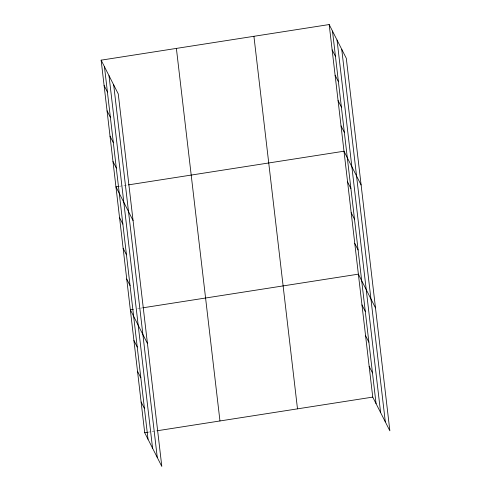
<?xml version="1.0" encoding="UTF-8"?>
<svg xmlns="http://www.w3.org/2000/svg" width="491" height="491" viewBox="0 0 491 491"><rect width="100%" height="100%" fill="white"/><g stroke="black" fill="none" stroke-linecap="round" stroke-linejoin="round"><path stroke-width="0.37" stroke-dasharray="2.46 1.84" d="M119.638 186.249L127.752 184.984M137.707 308.618L139.917 308.268M140.659 308.158L142.132 307.925M147.656 432.252L156.512 430.865"/><path stroke-width="0.74" d="M101.134 60.16L118.251 93.898L161.821 466.45L144.704 432.712L101.134 60.16L329.179 24.55L346.296 58.288L389.866 430.84L372.749 397.102L329.179 24.55M118.902 186.365L115.95 186.826L133.067 220.569M128.489 184.868L343.988 151.216L361.106 184.96M133.276 309.305L130.33 309.766L147.447 343.51M142.869 307.808L358.369 274.156L375.486 307.9M144.704 432.712L147.656 432.252M157.249 430.754L372.749 397.102M332.137 49.886L335.451 56.416M335.101 75.215L338.416 81.751M338.066 100.551L341.38 107.087M341.03 125.886L344.344 132.417M347.585 181.952L350.899 188.489M351.182 212.689L354.496 219.225M354.772 243.426L358.092 249.956M361.965 304.893L365.279 311.429M365.562 335.629L368.876 342.166M369.152 366.366L372.466 372.902M104.098 85.495L107.412 92.026M107.063 110.825L110.377 117.361M110.021 136.16L113.335 142.697M112.985 161.496L116.299 168.026M119.546 217.562L122.86 224.099M123.137 248.299L126.451 254.829M126.733 279.035L130.047 285.566M133.92 340.502L137.241 347.039M137.517 371.239L140.831 377.775M141.113 401.976L144.428 408.512M341.736 49.315L385.312 421.861M337.047 40.059L380.617 412.612M332.493 31.086L376.063 403.633M253.921 36.303L297.497 408.85M176.386 48.406L219.962 420.959M113.697 84.925L157.267 457.471M109.002 75.669L152.578 448.222M104.448 66.696L148.024 439.242"/></g></svg>
